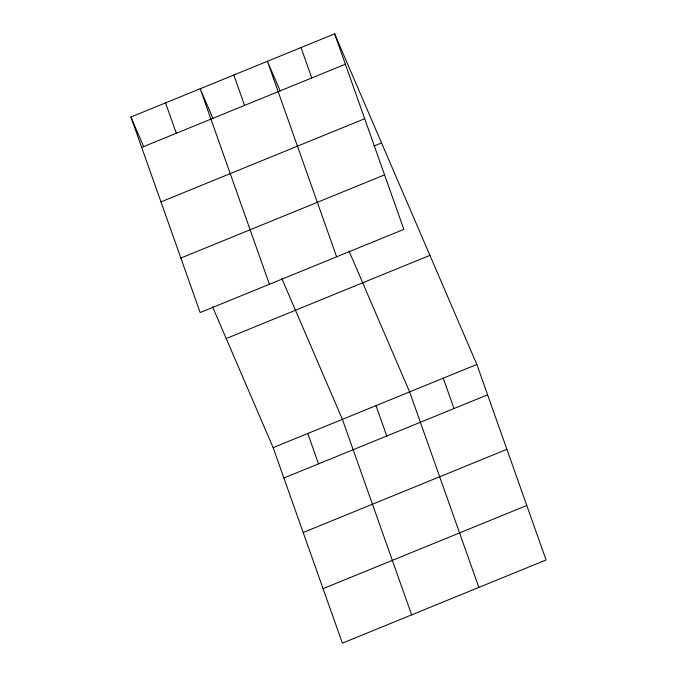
<?xml version="1.0" encoding="UTF-8"?>
<svg xmlns="http://www.w3.org/2000/svg" width="677" height="677" viewBox="0 0 677 677"><rect width="100%" height="100%" fill="white"/><g stroke="black" fill="none" stroke-linecap="round" stroke-linejoin="round"><path stroke-width="1.02" d="M334.633 33.85L403.864 229.368L200.155 312.546L130.923 117.028L334.633 33.85L476.845 364.454L546.077 559.972L342.367 643.15L273.136 447.632L212.57 306.833M141.679 147.408L345.388 64.222M160.974 201.898L364.683 118.72M373.882 146.088L381.557 142.949M180.861 258.047L384.57 174.869M226.203 338.534L429.912 255.356M273.136 447.632L476.845 364.454M283.891 478.013L487.601 394.826M303.186 532.503L506.904 449.325M323.073 588.651L526.782 505.474M280.168 90.963L267.407 61.302L336.638 256.811M349.053 251.099L409.619 391.907L478.859 587.416M212.942 118.416L200.18 88.746L269.412 284.264M281.827 278.552L342.401 419.351L411.633 614.868M130.923 117.028L143.685 146.697M443.232 378.181L453.988 408.553M301.02 47.576L311.775 77.948M376.006 405.633L386.762 436.005M233.793 75.029L244.549 105.4M307.764 433.492L318.52 463.872M165.552 102.887L176.308 133.267"/></g></svg>
